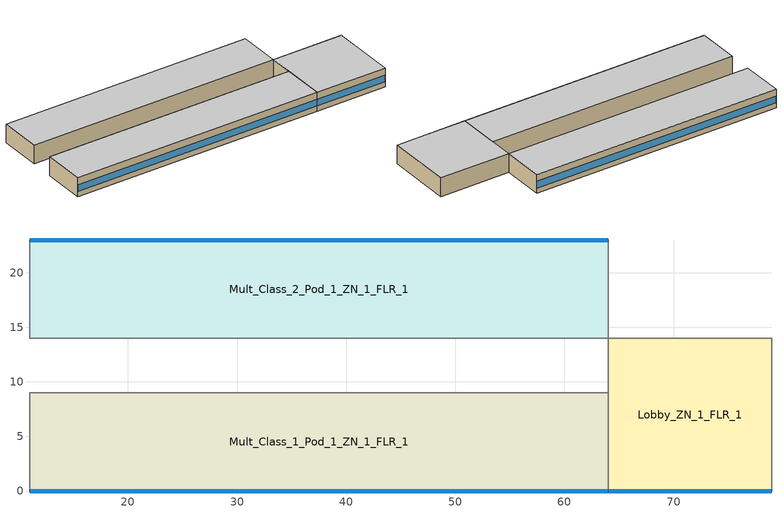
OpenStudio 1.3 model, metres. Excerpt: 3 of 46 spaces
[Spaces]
Lobby_ZN_1_FLR_1
 floor ground (ext-slab): 79,14 79,0 64,0 64,14 z0
 wall outside (Steel Frame Non-res Ext Wall): 64,0 79,0 z0:4
 wall to Offices_ZN_1_FLR_1 (int-walls): 79,0 79,14 z0:4
 wall to Corridor_Pod_1_ZN_1_FLR_1 (int-walls): 64,14 64,9 z0:4
 wall to Main_Corridor_ZN_1_FLR_1 (int-walls): 79,14 64,14 z0:4
 wall to Mult_Class_1_Pod_1_ZN_1_FLR_1 (int-walls): 64,9 64,0 z0:4
 window (Window Non-res Fixed): 64.05,0 78.95,0 z1.1:2.51
 ceiling to Lobby_ZN_1_FLR_2 (INT-FLOOR-UNDERSIDE): 79,0 79,14 64,14 64,0 z4
Mult_Class_2_Pod_1_ZN_1_FLR_1
 floor ground (ext-slab): 64,23 64,14 11,14 11,23 z0
 wall outside (Steel Frame Non-res Ext Wall): 64,23 11,23 z0:4
 wall to Main_Corridor_ZN_1_FLR_1 (int-walls): 64,14 64,23 z0:4
 wall to Corner_Class_2_Pod_1_ZN_1_FLR_1 (int-walls): 11,23 11,14 z0:4
 wall to Corridor_Pod_1_ZN_1_FLR_1 (int-walls): 11,14 64,14 z0:4
 window (Window Non-res Fixed): 63.95,23 11.05,23 z1.1:2.5
 ceiling to Mult_Class_2_Pod_1_ZN_1_FLR_2 (INT-FLOOR-UNDERSIDE): 64,14 64,23 11,23 11,14 z4
Mult_Class_1_Pod_1_ZN_1_FLR_1
 floor ground (ext-slab): 64,9 64,0 11,0 11,9 z0
 wall outside (Steel Frame Non-res Ext Wall): 11,0 64,0 z0:4
 wall to Corner_Class_1_Pod_1_ZN_1_FLR_1 (int-walls): 11,9 11,0 z0:4
 wall to Corridor_Pod_1_ZN_1_FLR_1 (int-walls): 64,9 11,9 z0:4
 window (Window Non-res Fixed): 11.05,0 63.95,0 z1.1:2.5
 ceiling to Mult_Class_1_Pod_1_ZN_1_FLR_2 (INT-FLOOR-UNDERSIDE): 64,0 64,9 11,9 11,0 z4
[Site]
USA IL-CHICAGO-OHARE: Latitude {deg}=41.77; Longitude {deg}=-87.75; Time Zone {hr}=-6; Elevation {m}=190; Terrain=City
[Building]
Ref Bldg Secondary School New2004_v1.3_5.0: North Axis {deg}=0
[SizingPeriod:DesignDay] Barometric Pressure {Pa}=99063; Rain Indicator=0; Snow Indicator=0; Day of Month=21; Daylight Saving Time Indicator=0; Humidity Indicating Type=Wetbulb; Solar Model Indicator=ASHRAEClearSky
Name | Maximum Dry-Bulb Temperature {C} | Daily Dry-Bulb Temperature Range {deltaC} | Humidity Indicating Conditions at Maximum Dry-Bulb {BasedOnField A3} | Wind Speed {m/s} | Wind Direction {deg} | Sky Clearness | Month | Day Type
CHICAGO Ann Htg 99.6% Condns DB | -20.6 | 0 | -20.6 | 4.9 | 270 | 0 | 1 | WinterDesignDay
CHICAGO Ann Clg .4% Condns WB=>MDB | 31.2 | 10.7 | 25.5 | 5.3 | 230 | 1 | 7 | SummerDesignDay
[Construction]
Window Non-res Fixed: NonRes Fixed Assembly Window
Steel Frame Non-res Ext Wall: Wood Siding, Steel Frame NonRes Wall Insulation, 1/2IN Gypsum
int-walls: 1/2IN Gypsum, 1/2IN Gypsum
InteriorFurnishings: Std Wood 6inch
ext-slab: HW CONCRETE, CP02 CARPET PAD
INT-FLOOR-UNDERSIDE: CP02 CARPET PAD, MAT-CC05 4 HW CONCRETE
[WindowMaterial:SimpleGlazingSystem]
NonRes Fixed Assembly Window: U-Factor {W/m2-K}=3.23646; Solar Heat Gain Coefficient=0.39
[Material] Thermal Absorptance=0.9
Name | Roughness | Thickness {m} | Conductivity {W/m-K} | Density {kg/m3} | Specific Heat {J/kg-K} | Solar Absorptance | Visible Absorptance
Wood Siding | MediumSmooth | 0.01 | 0.11 | 544.62 | 1210 | 0.78 | 0.78
Steel Frame NonRes Wall Insulation | MediumRough | 0.0870565 | 0.049 | 265 | 836.8 | 0.7 | 0.7
1/2IN Gypsum | Smooth | 0.0127 | 0.16 | 784.9 | 830 | 0.92 | 0.92
Std Wood 6inch | MediumSmooth | 0.15 | 0.12 | 540 | 1210 | 0.7 | 0.7
HW CONCRETE; MAT-CC05 4 HW CONCRETE | Rough | 0.1016 | 1.311 | 2240 | 836.8 | 0.7 | 0.7
[Material:NoMass]
CP02 CARPET PAD: Roughness=VeryRough; Thermal Resistance {m2-K/W}=0.2165; Thermal Absorptance=0.9; Solar Absorptance=0.7; Visible Absorptance=0.8
[ThermalZone] Multiplier=1; Use Ideal Air Loads=No
Name | Thermostat
Lobby_ZN_1_FLR_1 Thermal Zone | ThermostatSetpoint:DualSetpoint #9
Mult_Class_2_Pod_1_ZN_1_FLR_1 Thermal Zone | ThermostatSetpoint:DualSetpoint #40
Mult_Class_1_Pod_1_ZN_1_FLR_1 Thermal Zone | ThermostatSetpoint:DualSetpoint #41
[Sizing:Zone] Zone Cooling Design Supply Air Temperature {C}=14; Zone Heating Design Supply Air Temperature {C}=40; Zone Cooling Design Supply Air Humidity Ratio {kg-H2O/kg-air}=0.0085; Zone Heating Design Supply Air Humidity Ratio {kg-H2O/kg-air}=0.008; Cooling Design Air Flow Method=DesignDay; Heating Design Air Flow Method=DesignDay
Mult_Class_2_Pod_3_ZN_1_FLR_1 Thermal Zone; Corner_Class_2_Pod_3_ZN_1_FLR_1 Thermal Zone; Cafeteria_ZN_1_FLR_1 Thermal Zone; Mult_Class_2_Pod_3_ZN_1_FLR_2 Thermal Zone; Aux_Gym_ZN_1_FLR_1 Thermal Zone; Auditorium_ZN_1_FLR_1 Thermal Zone; Mult_Class_1_Pod_3_ZN_1_FLR_1 Thermal Zone; Offices_ZN_1_FLR_1 Thermal Zone; Gym_ZN_1_FLR_1 Thermal Zone; Corner_Class_2_Pod_2_ZN_1_FLR_2 Thermal Zone; Mult_Class_1_Pod_2_ZN_1_FLR_2 Thermal Zone; Corner_Class_1_Pod_1_ZN_1_FLR_2 Thermal Zone; Bathrooms_ZN_1_FLR_1 Thermal Zone; Corridor_Pod_2_ZN_1_FLR_1 Thermal Zone; Main_Corridor_ZN_1_FLR_2 Thermal Zone; Mult_Class_2_Pod_2_ZN_1_FLR_1 Thermal Zone; Mult_Class_1_Pod_2_ZN_1_FLR_1 Thermal Zone; Corner_Class_1_Pod_1_ZN_1_FLR_1 Thermal Zone; Mult_Class_2_Pod_2_ZN_1_FLR_2 Thermal Zone; Corner_Class_1_Pod_3_ZN_1_FLR_1 Thermal Zone; Corner_Class_1_Pod_3_ZN_1_FLR_2 Thermal Zone; Corner_Class_2_Pod_3_ZN_1_FLR_2 Thermal Zone; Kitchen_ZN_1_FLR_1 Thermal Zone; Corner_Class_1_Pod_2_ZN_1_FLR_1 Thermal Zone; Mult_Class_1_Pod_3_ZN_1_FLR_2 Thermal Zone; Mult_Class_1_Pod_1_ZN_1_FLR_2 Thermal Zone; Lobby_ZN_1_FLR_1 Thermal Zone; Corner_Class_2_Pod_2_ZN_1_FLR_1 Thermal Zone; Bathrooms_ZN_1_FLR_2 Thermal Zone; Mult_Class_2_Pod_1_ZN_1_FLR_2 Thermal Zone; Corridor_Pod_2_ZN_1_FLR_2 Thermal Zone; Lobby_ZN_1_FLR_2 Thermal Zone; Mech_ZN_1_FLR_1 Thermal Zone; Corner_Class_1_Pod_2_ZN_1_FLR_2 Thermal Zone; Corridor_Pod_3_ZN_1_FLR_2 Thermal Zone; Corridor_Pod_1_ZN_1_FLR_1 Thermal Zone; Mech_ZN_1_FLR_2 Thermal Zone; LIBRARY_MEDIA_CENTER_ZN_1_FLR_2 Thermal Zone; Offices_ZN_1_FLR_2 Thermal Zone; Mult_Class_2_Pod_1_ZN_1_FLR_1 Thermal Zone; Mult_Class_1_Pod_1_ZN_1_FLR_1 Thermal Zone; Corridor_Pod_1_ZN_1_FLR_2 Thermal Zone; Corner_Class_2_Pod_1_ZN_1_FLR_1 Thermal Zone; Main_Corridor_ZN_1_FLR_1 Thermal Zone; Corridor_Pod_3_ZN_1_FLR_1 Thermal Zone; Corner_Class_2_Pod_1_ZN_1_FLR_2 Thermal Zone
[Space] Part of Total Floor Area=Yes
Name | Thermal Zone
Lobby_ZN_1_FLR_1 | Lobby_ZN_1_FLR_1 Thermal Zone
Mult_Class_2_Pod_1_ZN_1_FLR_1 | Mult_Class_2_Pod_1_ZN_1_FLR_1 Thermal Zone
Mult_Class_1_Pod_1_ZN_1_FLR_1 | Mult_Class_1_Pod_1_ZN_1_FLR_1 Thermal Zone
[ThermostatSetpoint:DualSetpoint] Heating Setpoint Temperature Schedule=HTGSETP_SCH; Cooling Setpoint Temperature Schedule=CLGSETP_SCH
ThermostatSetpoint:DualSetpoint #9; ThermostatSetpoint:DualSetpoint #40; ThermostatSetpoint:DualSetpoint #41
[InternalMass:Definition] Construction=InteriorFurnishings; Design Level Calculation Method=SurfaceArea
Name | Surface Area {m2}
Lobby_ZN_1_FLR_1 Internal Mass Definition | 420
Mult_Class_1_Pod_1_ZN_1_FLR_1 Internal Mass Definition; Mult_Class_2_Pod_1_ZN_1_FLR_1 Internal Mass Definition | 954
[InternalMass]
Name | Internal Mass Definition | Space or SpaceType
Lobby_ZN_1_FLR_1 Internal Mass | Lobby_ZN_1_FLR_1 Internal Mass Definition | Lobby_ZN_1_FLR_1
Mult_Class_1_Pod_1_ZN_1_FLR_1 Internal Mass | Mult_Class_1_Pod_1_ZN_1_FLR_1 Internal Mass Definition | Mult_Class_1_Pod_1_ZN_1_FLR_1
Mult_Class_2_Pod_1_ZN_1_FLR_1 Internal Mass | Mult_Class_2_Pod_1_ZN_1_FLR_1 Internal Mass Definition | Mult_Class_2_Pod_1_ZN_1_FLR_1
[People:Definition] Number of People Calculation Method=Area/Person; Space Floor Area per Person {m2/person}=4; Fraction Radiant=0.3; Enable ASHRAE 55 Comfort Warnings=No; Mean Radiant Temperature Calculation Type=ZoneAveraged; Thermal Comfort Model Type 1=FANGER
Mult_Class_2_Pod_1_ZN_1_FLR_1 People Definition; Mult_Class_1_Pod_1_ZN_1_FLR_1 People Definition
[People] Number of People Schedule=BLDG_OCC_SCH; Activity Level Schedule=ACTIVITY_SCH; Work Efficiency Schedule=WORK_EFF_SCH; Clothing Insulation Schedule=CLOTHING_SCH; Air Velocity Schedule=AIR_VELO_SCH
Name | People Definition | Space or SpaceType
Mult_Class_2_Pod_1_ZN_1_FLR_1 People | Mult_Class_2_Pod_1_ZN_1_FLR_1 People Definition | Mult_Class_2_Pod_1_ZN_1_FLR_1
Mult_Class_1_Pod_1_ZN_1_FLR_1 People | Mult_Class_1_Pod_1_ZN_1_FLR_1 People Definition | Mult_Class_1_Pod_1_ZN_1_FLR_1
[ElectricEquipment:Definition] Design Level Calculation Method=Watts/Area; Fraction Latent=0; Fraction Radiant=0.5; Fraction Lost=0
Name | Watts per Space Floor Area {W/m2}
Mult_Class_2_Pod_1_ZN_1_FLR_1_PlugMisc_Equip Definition; Mult_Class_1_Pod_1_ZN_1_FLR_1_PlugMisc_Equip Definition | 10
Lobby_ZN_1_FLR_1_PlugMisc_Equip Definition | 4
[ElectricEquipment] Schedule=BLDG_EQUIP_SCH
Name | Electric Equipment Definition | Space or SpaceType
Mult_Class_2_Pod_1_ZN_1_FLR_1_PlugMisc_Equip | Mult_Class_2_Pod_1_ZN_1_FLR_1_PlugMisc_Equip Definition | Mult_Class_2_Pod_1_ZN_1_FLR_1
Lobby_ZN_1_FLR_1_PlugMisc_Equip | Lobby_ZN_1_FLR_1_PlugMisc_Equip Definition | Lobby_ZN_1_FLR_1
Mult_Class_1_Pod_1_ZN_1_FLR_1_PlugMisc_Equip | Mult_Class_1_Pod_1_ZN_1_FLR_1_PlugMisc_Equip Definition | Mult_Class_1_Pod_1_ZN_1_FLR_1
[SpaceInfiltration:DesignFlowRate] Schedule=INFIL_SCH; Design Flow Rate Calculation Method=Flow/ExteriorWallArea; Flow per Exterior Surface Area {m3/s-m2}=0.000302; Constant Term Coefficient=1; Temperature Term Coefficient=0; Velocity Term Coefficient=0; Velocity Squared Term Coefficient=0
Name | Space or SpaceType
Mult_Class_1_Pod_1_ZN_1_FLR_1_Infiltration | Mult_Class_1_Pod_1_ZN_1_FLR_1
Lobby_ZN_1_FLR_1_Infiltration | Lobby_ZN_1_FLR_1
Mult_Class_2_Pod_1_ZN_1_FLR_1_Infiltration | Mult_Class_2_Pod_1_ZN_1_FLR_1
[Lights:Definition] Design Level Calculation Method=Watts/Area; Fraction Radiant=0.37; Fraction Visible=0.2; Return Air Fraction=0; Return Air Fraction Calculated from Plenum Temperature=No
Name | Watts per Space Floor Area {W/m2}
Mult_Class_1_Pod_1_ZN_1_FLR_1_Lights Definition; Mult_Class_2_Pod_1_ZN_1_FLR_1_Lights Definition | 15.06
Lobby_ZN_1_FLR_1_Lights Definition | 13.99
[Lights] Schedule=BLDG_LIGHT_SCH; Fraction Replaceable=1
Name | Lights Definition | Space or SpaceType
Mult_Class_1_Pod_1_ZN_1_FLR_1_Lights | Mult_Class_1_Pod_1_ZN_1_FLR_1_Lights Definition | Mult_Class_1_Pod_1_ZN_1_FLR_1
Mult_Class_2_Pod_1_ZN_1_FLR_1_Lights | Mult_Class_2_Pod_1_ZN_1_FLR_1_Lights Definition | Mult_Class_2_Pod_1_ZN_1_FLR_1
Lobby_ZN_1_FLR_1_Lights | Lobby_ZN_1_FLR_1_Lights Definition | Lobby_ZN_1_FLR_1
[Schedule:Compact]
HTGSETP_SCH: Through: 6/30, For: WinterDesignDay, Until: 24:00, 21, For: WeekEnds Holidays SummerDesignDay, Until: 24:00, 16, For: AllOtherDays, Until: 06:00, 16, Until: 21:00, 21, Until: 24:00, 16, Through: 9/1, For: WinterDesignDay, Until: 24:00, 21, For: WeekEnds Holidays SummerDesignDay, Until: 24:00, 16, For: AllOtherDays, Until: 07:00, 16, Until: 18:00, 21, Until: 24:00, 16, Through: 12/31, For: WinterDesignDay, Until: 24:00, 21, For: WeekEnds Holidays SummerDesignDay, Until: 24:00, 16, For: AllOtherDays, Until: 06:00, 16, Until: 21:00, 21, Until: 24:00, 16
CLGSETP_SCH: Through: 6/30, For: SummerDesignDay, Until: 24:00, 24, For: WeekEnds Holidays WinterDesignDay, Until: 24:00, 27, For: AllOtherDays, Until: 06:00, 27, Until: 21:00, 24, Until: 24:00, 27, Through: 9/1, For: SummerDesignDay, Until: 24:00, 24, For: WeekEnds Holidays WinterDesignDay, Until: 24:00, 27, For: AllOtherDays, Until: 07:00, 27, Until: 18:00, 24, Until: 24:00, 27, Through: 12/31, For: SummerDesignDay, Until: 24:00, 24, For: WeekEnds Holidays WinterDesignDay, Until: 24:00, 27, For: AllOtherDays, Until: 06:00, 27, Until: 21:00, 24, Until: 24:00, 27
ACTIVITY_SCH: Through: 12/31, For: AllDays, Until: 24:00, 120
WORK_EFF_SCH: Through: 12/31, For: AllDays, Until: 24:00, 0
CLOTHING_SCH: Through: 04/30, For: AllDays, Until: 24:00, 1.1, Through: 09/30, For: AllDays, Until: 24:00, 0.6, Through: 12/31, For: AllDays, Until: 24:00, 1.1
AIR_VELO_SCH: Through: 12/31, For: AllDays, Until: 24:00, 0.2
BLDG_OCC_SCH: Through: 6/30, For: Weekdays SummerDesignDay, Until: 08:00, 0, Until: 16:00, 0.7, Until: 21:00, 0.15, Until: 24:00, 0, For: AllOtherDays, Until: 24:00, 0, Through: 9/1, For: Weekdays SummerDesignDay, Until: 08:00, 0, Until: 21:00, 0.15, Until: 24:00, 0, For: AllOtherDays, Until: 24:00, 0, Through: 12/31, For: Weekdays SummerDesignDay, Until: 08:00, 0, Until: 16:00, 0.7, Until: 21:00, 0.15, Until: 24:00, 0, For: AllOtherDays, Until: 24:00, 0
BLDG_EQUIP_SCH: Through: 6/30, For: Weekdays SummerDesignDay, Until: 08:00, 0.35, Until: 17:00, 0.95, Until: 24:00, 0.35, For: AllOtherDays, Until: 24:00, 0.35, Through: 9/1, For: Weekdays SummerDesignDay, Until: 08:00, 0.25, Until: 17:00, 0.5, Until: 24:00, 0.25, For: AllOtherDays, Until: 24:00, 0.25, Through: 12/31, For: Weekdays SummerDesignDay, Until: 08:00, 0.35, Until: 17:00, 0.95, Until: 24:00, 0.35, For: AllOtherDays, Until: 24:00, 0.35
INFIL_SCH: Through: 12/31, For: AllDays, Until: 07:00, 1, Until: 21:00, 0.5, Until: 24:00, 1
BLDG_LIGHT_SCH: Through: 6/30, For: Weekdays SummerDesignDay, Until: 07:00, 0.1773, Until: 21:00, 0.9, Until: 24:00, 0.1773, For: AllOtherDays, Until: 24:00, 0.1773, Through: 9/1, For: Weekdays SummerDesignDay, Until: 08:00, 0.1773, Until: 20:00, 0.5, Until: 24:00, 0.1773, For: AllOtherDays, Until: 24:00, 0.1773, Through: 12/31, For: Weekdays SummerDesignDay, Until: 07:00, 0.1773, Until: 21:00, 0.9, Until: 24:00, 0.1773, For: AllOtherDays, Until: 24:00, 0.1773
